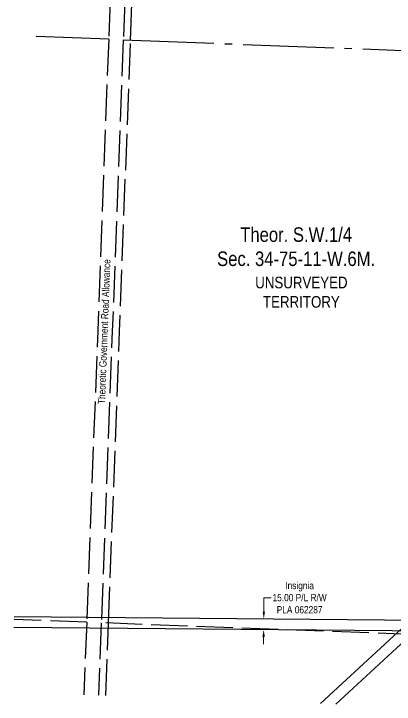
# Model space of a CAD drawing. Extents: x 333963 to 343562, y 6155611 to 6162191.
# Drawn here: x 333963 to 334486, y 6157259 to 6158211 of the extents above; entities that cross this region are included whole.
import ezdxf

# ---------------------------------------------------------------- set-up
doc = ezdxf.new("R2010")
doc.units = 0
doc.header["$LTSCALE"] = 5
doc.header["$PDSIZE"] = 0.5
doc.linetypes.add('foc-QUARTERLINE', pattern=[33, 25, -3, 2, -3])
doc.linetypes.add('foc-UNSURVEYED', pattern=[12.5, 10, -2.5])
doc.layers.get('Defpoints').update_dxf_attribs({"color": 9})
for name, color, linetype in [('C-SYMBOL', 7, 'Continuous'), ('F-RW', 190, 'Continuous'), ('L-QSEC', 8, 'foc-QUARTERLINE'), ('L-ROAD-T', 7, 'Continuous'), ('L-UNS-T', 3, 'Continuous'), ('L-USEC', 7, 'foc-UNSURVEYED')]:
    doc.layers.add(name, color=color, linetype=linetype)
doc.layers.add('F-RW-T', color=190, linetype='Continuous', lineweight=9)
doc.styles.add('175L', font='ARIALN.TTF', dxfattribs={"height": 20})
doc.styles.add('80CG', font='ARIALN.TTF', dxfattribs={"height": 10})
doc.styles.add('80L', font='ARIALN.TTF', dxfattribs={"height": 10})
doc.dimstyles.new('Compass 5 000', dxfattribs={"dimscale": 5, "dimtxt": 9, "dimasz": 2, "dimexe": 0.2, "dimexo": 0.0625, "dimgap": 0.5, "dimtad": 0, "dimtih": 1, "dimtoh": 1, "dimzin": 0, "dimdsep": 46, "dimtxsty": '80CG', "dimcen": 0.1, "dimse1": 1, "dimse2": 1, "dimclrd": 256, "dimclrt": 256, "dimaunit": 1, "dimadec": 4, "dimazin": 0, "dimtfac": 0.06, "dimtofl": 0, "dimtmove": 0, "dimatfit": 1, "dimfxl": 0.2, "dimtolj": 1, "dimtzin": 0, "dimlwd": -1, "dimarcsym": 0})

# ---------------------------------------------------------------- blocks, each defined once
blk = doc.blocks.new('*D77')
at = {"layer": 'Defpoints', "color": 0, "transparency": 16777216}
for p in [(334322.94, 6157377.03), (334306.64, 6157362.18), (334322.81, 6157362.04)]:
    blk.add_point(p, dxfattribs=at)
at = {"layer": 'F-RW-T', "transparency": 16777216}
for p, q in [((334306.86, 6157387.17), (334307.03, 6157406.27)), ((334307.03, 6157406.27), (334317.03, 6157406.27)), ((334306.55, 6157352.18), (334306.46, 6157342.18))]:
    blk.add_line(p, q, dxfattribs=at)
for points in [[(334305.19, 6157387.19), (334308.53, 6157387.16), (334306.77, 6157377.18)], [(334304.88, 6157352.19), (334308.22, 6157352.16), (334306.64, 6157362.18)]]:
    blk.add_solid(points, dxfattribs=at)
at = {"layer": 'F-RW-T', "transparency": 16777216, "insert": (334356.11, 6157406.27), "char_height": 10, "attachment_point": 5, "style": '80CG'}
blk.add_mtext('\\A1;Insignia\\P15.00 P/L R/W\\PPLA 062287', dxfattribs=at)

msp = doc.modelspace()

# ---------------------------------------------------------------- linework, layer by layer
at = {"layer": 'F-RW', "flags": 128}
msp.add_lwpolyline([(334406.196, 6157259.363), (334483.691, 6157331.029), (334792.831, 6157617.458), (334802.414, 6157836.784), (334751.634, 6157891.673), (334741.382, 6157902.755), (334703.774, 6157905.819), (334702.556, 6157890.872), (334734.341, 6157888.282), (334740.626, 6157881.488), (334787.158, 6157831.19), (334778.117, 6157624.27), (334473.509, 6157342.04), (334384.973, 6157260.164)], dxfattribs=at)
at = {"layer": 'F-RW'}
msp.add_lwpolyline([(333963.123, 6157380.202), (335391.611, 6157367.62), (335406.654, 6157382.533), (335406.66, 6157558.547), (335406.725, 6157609.587), (335406.744, 6157624.104), (335421.743, 6157625.532), (335421.737, 6157610.733), (335421.72, 6157567.255), (335421.64, 6157352.358), (333962.558, 6157365.209)], dxfattribs=at)
at = {"layer": 'L-QSEC', "flags": 128}
for points in [[(334093.199, 6158176.291), (333993.29, 6158180.063)], [(334113.298, 6158175.533), (334918.888, 6158145.123)]]:
    msp.add_lwpolyline(points, dxfattribs=at)
at = {"layer": 'L-USEC'}
for p, q in [((334062.879, 6157372.372), (333962.97, 6157376.143)), ((334062.879, 6157372.372), (334059.112, 6157272.463)), ((334082.978, 6157371.614), (334079.211, 6157271.704)), ((334089.26, 6157271.325), (334093.027, 6157371.234))]:
    msp.add_line(p, q, dxfattribs=at)
at = {"layer": 'L-USEC', "flags": 128}
for points in [[(334123.523, 6158980.211), (334108.362, 6158578.252), (334093.199, 6158176.291)], [(334143.621, 6158979.453), (334128.46, 6158577.494), (334113.298, 6158175.533)], [(334123.347, 6158175.153), (334138.509, 6158577.116), (334153.67, 6158979.073)], [(334093.199, 6158176.291), (334078.04, 6157774.332), (334062.879, 6157372.372)], [(334113.298, 6158175.533), (334098.139, 6157773.574), (334082.978, 6157371.614)], [(334093.027, 6157371.234), (334108.187, 6157773.196), (334123.347, 6158175.153)], [(334888.763, 6157341.201), (334485.87, 6157356.407), (334082.978, 6157371.614)]]:
    msp.add_lwpolyline(points, dxfattribs=at)

# ---------------------------------------------------------------- dimensions: what is measured, and where the dimension line sits
at = {"layer": 'F-RW-T'}
dim = msp.add_linear_dim(base=(334306.638, 6157362.179), p1=(334322.944, 6157377.033), p2=(334322.812, 6157362.036), angle=269.49537, text='Insignia\\P15.00 P/L R/W\\PPLA 062287', dimstyle='Compass 5 000', dxfattribs=at)
dim.commit()
dim.dimension.update_dxf_attribs({"geometry": '*D77', "text_midpoint": (334356.109, 6157406.267), "dimtype": 161})

# ---------------------------------------------------------------- next in the draw order: texts
at = {"layer": 'C-SYMBOL', "color": 3, "insert": (334351.327, 6157916.982), "char_height": 19.99587, "width": 215.93985, "attachment_point": 2, "style": '175L', "bg_fill": 3, "box_fill_scale": 1.2, "bg_fill_color": 256, "bg_fill_transparency": 0}
msp.add_mtext('Theor. S.W.1/4\\PSec. 34-75-11-W.6M.', dxfattribs=at)
at = {"layer": 'L-ROAD-T', "linetype": 'Continuous', "insert": (334081.924, 6157773.345), "char_height": 9.99794, "width": 199.50627, "attachment_point": 2, "rotation": 87.840242, "style": '80L', "bg_fill": 3, "box_fill_scale": 1.15, "bg_fill_color": 256, "bg_fill_true_color": 256, "bg_fill_transparency": 0}
msp.add_mtext('Theoretic Government Road Allowance', dxfattribs=at)
at = {"layer": 'L-UNS-T', "color": 3, "insert": (334358.551, 6157827.426), "char_height": 15.9967, "attachment_point": 5, "style": '80L', "bg_fill": 3, "box_fill_scale": 1.15, "bg_fill_color": 256, "bg_fill_true_color": 256, "bg_fill_transparency": 0}
msp.add_mtext_dynamic_manual_height_columns('UNSURVEYED TERRITORY', width=126.38886, gutter_width=47.491, heights=[0], dxfattribs=at)

doc.saveas('drawing.dxf')
